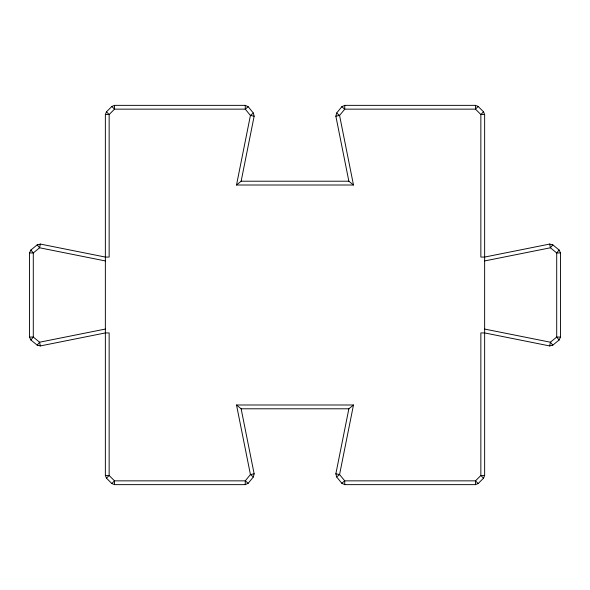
<?xml version="1.0" encoding="UTF-8"?>
<svg xmlns="http://www.w3.org/2000/svg" width="590" height="590" viewBox="0 0 590 590"><rect width="100%" height="100%" fill="white"/><g stroke="black" fill="none" stroke-linecap="round" stroke-linejoin="round"><path stroke-width="0.89" d="M253.361 113.044L250.426 115.448L236.516 185.009L241.14 181.211L254.143 116.193L253.361 113.044L248.198 106.746L245.263 109.15L114.512 109.15L109.15 114.512L109.15 257.07L105.359 257.07L40.334 244.068L39.589 247.785L33.291 252.948L29.5 252.948L29.5 337.052L30.887 339.988L37.185 345.15L40.334 345.932L105.359 332.93L109.15 332.93L109.15 475.488L114.512 480.85L245.263 480.85L248.198 483.254L253.361 476.956L254.143 473.807L241.14 408.789L236.516 404.991L250.426 474.552L253.361 476.956M336.639 476.956L335.858 473.807L348.86 408.789L353.484 404.991L339.575 474.552L336.639 476.956L341.802 483.254L344.737 484.641L475.488 484.641L478.166 483.535L483.535 478.166L484.641 475.488L484.641 114.512L483.535 111.834L478.166 106.466L475.488 105.359L344.737 105.359L341.802 106.746L336.639 113.044L335.858 116.193L348.86 181.211L353.484 185.009L339.575 115.448L336.639 113.044M341.802 483.254L344.737 480.85L475.488 480.85L480.85 475.488L480.85 332.93L484.641 332.93L549.666 345.932L550.411 342.215L556.709 337.052L560.5 337.052L560.5 252.948L559.114 250.013L552.815 244.85L549.666 244.068L484.641 257.07L480.85 257.07L480.85 114.512L475.488 109.15L344.737 109.15L341.802 106.746M248.198 483.254L245.263 484.641L114.512 484.641L111.834 483.535L106.466 478.166L105.359 475.488L105.359 114.512L106.466 111.834L111.834 106.466L114.512 105.359L245.263 105.359L248.198 106.746M29.5 252.948L30.887 250.013L37.185 244.85L40.334 244.068M549.666 345.932L552.815 345.15L559.114 339.988L560.5 337.052M30.887 339.988L33.291 337.052L33.291 252.948L30.887 250.013M37.185 345.15L39.589 342.215L105.359 329.058M552.815 244.85L550.411 247.785L484.641 260.942M559.114 250.013L556.709 252.948L556.709 337.052L559.114 339.988M106.466 478.166L109.15 475.488L105.359 475.488M478.166 106.466L475.488 109.15L475.488 105.359M111.834 483.535L114.512 480.85L114.512 484.641M483.535 111.834L480.85 114.512L484.641 114.512M335.858 116.193L339.575 115.448L344.737 109.15L344.737 105.359M254.143 473.807L250.426 474.552L245.263 480.85L245.263 484.641M105.359 114.512L109.15 114.512L106.466 111.834M241.14 181.211L348.86 181.211M236.516 185.009L353.484 185.009M560.5 252.948L556.709 252.948L550.411 247.785L549.666 244.068M29.5 337.052L33.291 337.052L39.589 342.215L40.334 345.932M236.516 404.991L353.484 404.991M241.14 408.789L348.86 408.789M484.641 475.488L480.85 475.488L483.535 478.166M254.143 116.193L250.426 115.448L245.263 109.15L245.263 105.359M484.641 329.058L550.411 342.215L552.815 345.15M105.359 260.942L39.589 247.785L37.185 244.85M335.858 473.807L339.575 474.552L344.737 480.85L344.737 484.641M111.834 106.466L114.512 109.15L114.512 105.359M478.166 483.535L475.488 480.85L475.488 484.641"/></g></svg>
